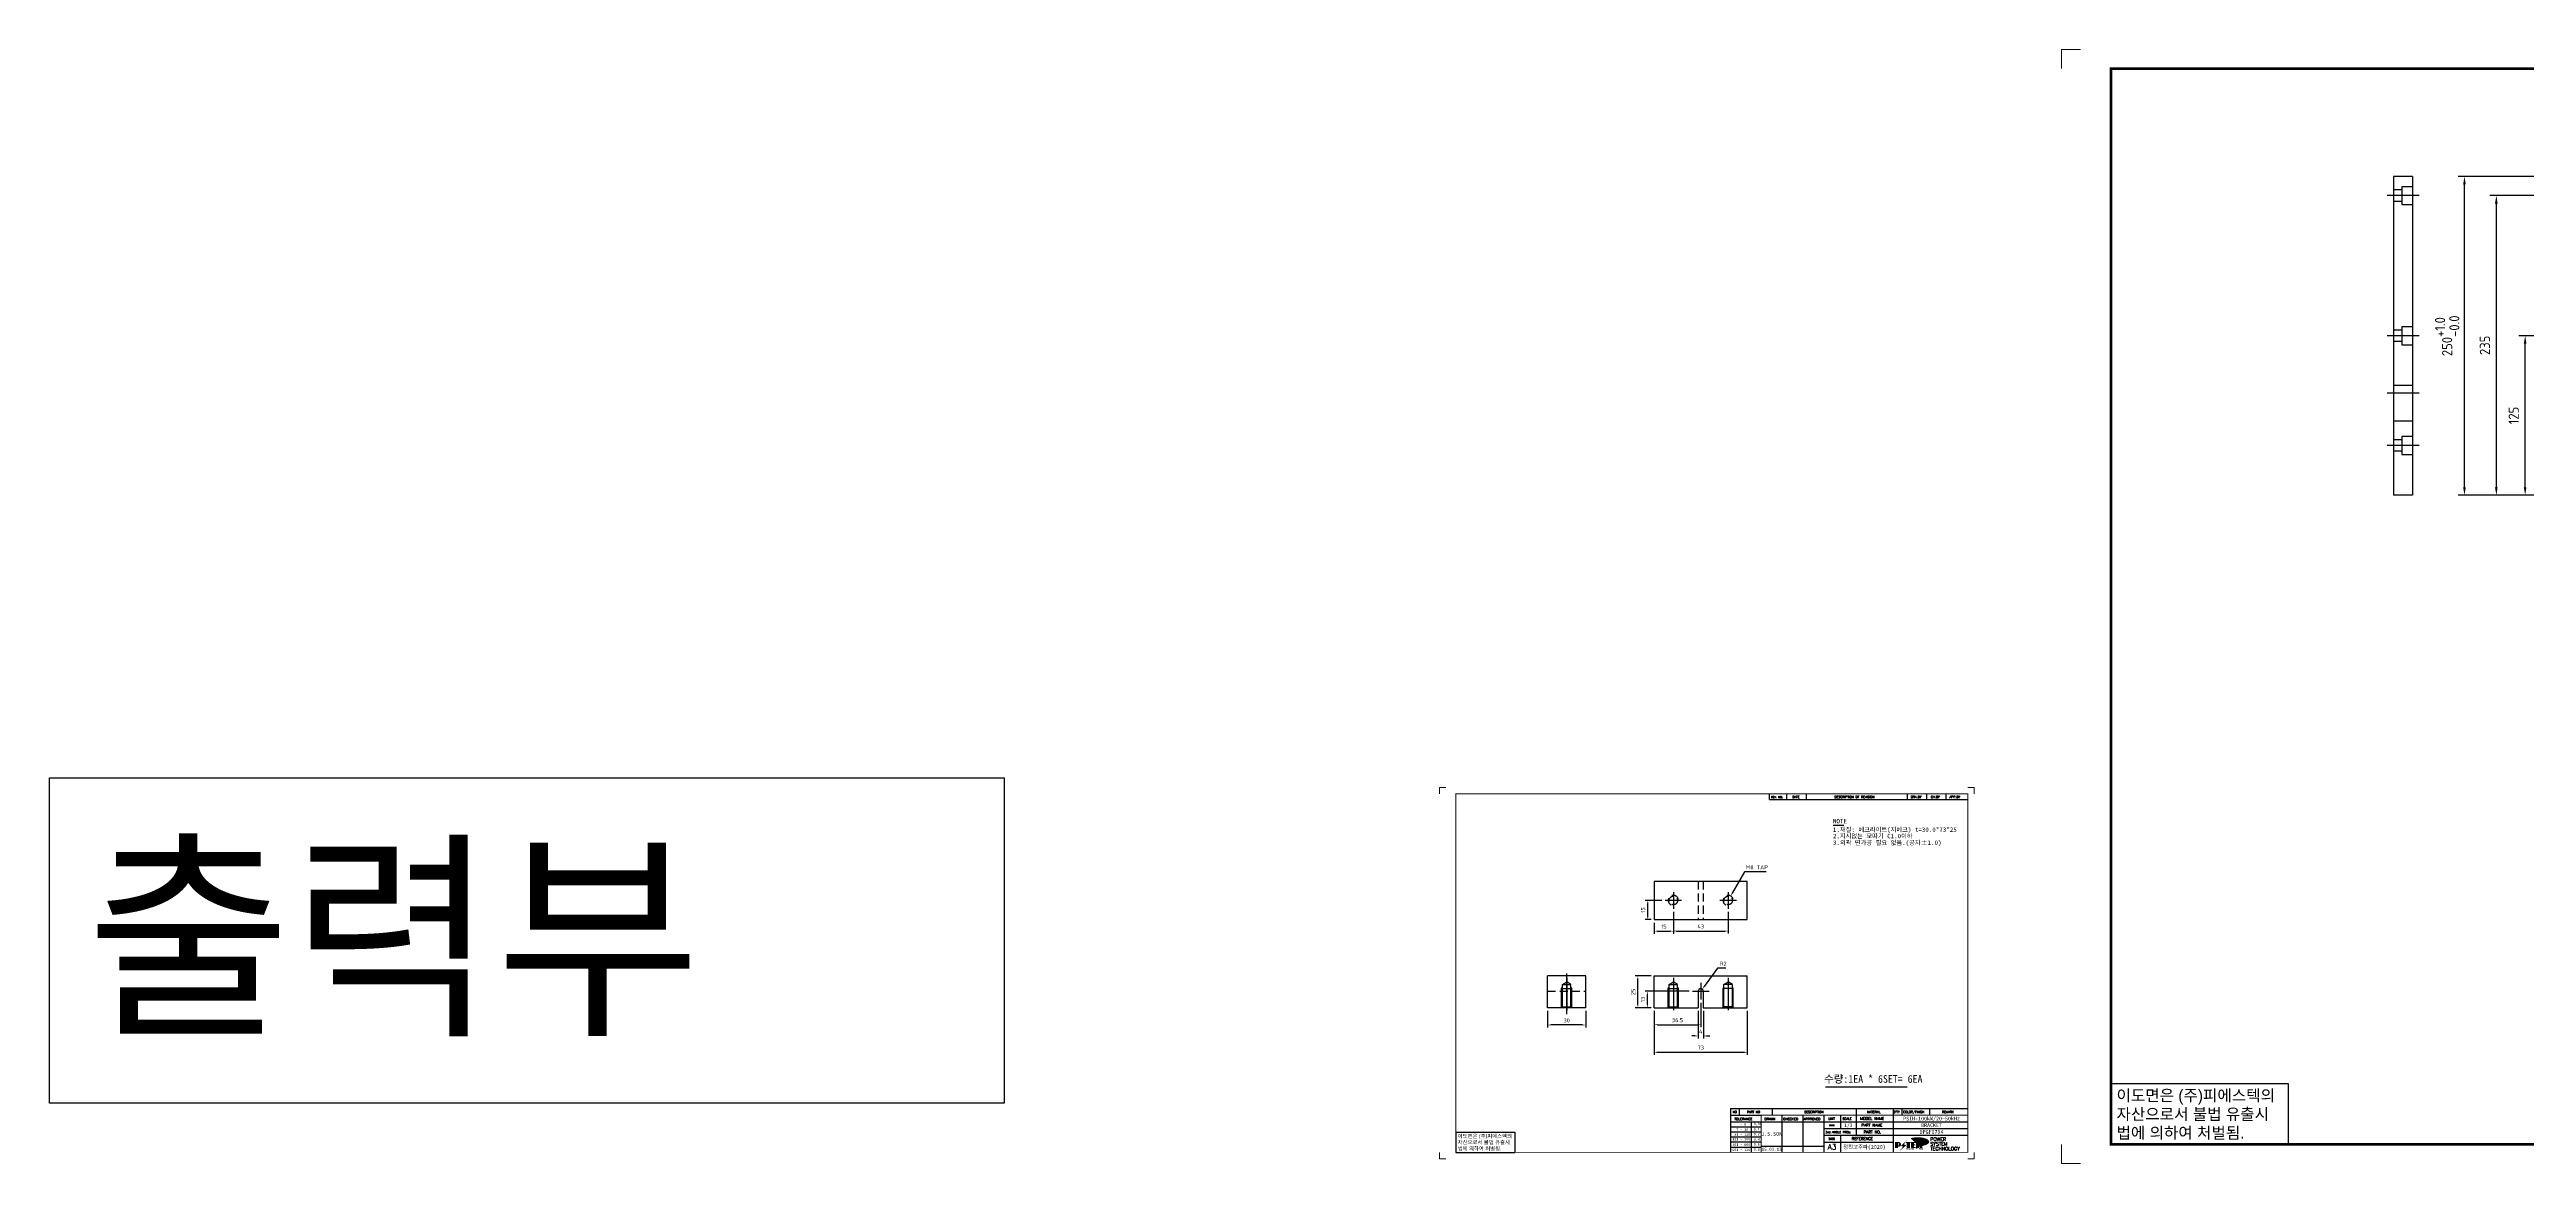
# Model space of a CAD drawing. Header units: millimetres. Extents: x 24815 to 37444, y -10619 to 6020.
# Drawn here: x 24815 to 26758, y -9398 to -8524 of the extents above; entities that cross this region are included whole.
import ezdxf
from ezdxf.enums import TextEntityAlignment as Align

# ---------------------------------------------------------------- set-up
doc = ezdxf.new("R2010")
doc.units = ezdxf.units.MM
doc.linetypes.add('CENTER', pattern=[50.8, 31.75, -6.35, 6.35, -6.35])
doc.linetypes.add('HIDDEN', pattern=[9.525, 6.35, -3.175])
for name, color, linetype in [('______', 7, 'Continuous'), ('CENTER', 1, 'CENTER'), ('CL', 1, 'CENTER'), ('FORMAT-1', 7, 'Continuous'), ('HIDDEN', 2, 'HIDDEN'), ('line', 3, 'Continuous'), ('THIN', 3, 'Continuous'), ('피치선', 1, 'Continuous')]:
    doc.layers.add(name, color=color, linetype=linetype)
doc.styles.add('h1', font='')
doc.styles.add('HAN', font='')
doc.styles.add('RC', font='ROMANC.SHX')
doc.styles.add('ROMANT', font='romant')
doc.styles.get("Standard").update_dxf_attribs({"font": 'ISOCP.SHX', "bigfont": 'WHGTXT.SHX'})
doc.styles.get('h1').set_extended_font_data('New Gulim')
doc.styles.get('HAN').set_extended_font_data('GulimChe')
doc.dimstyles.new('PS-1', dxfattribs={"dimtxt": 3.2, "dimasz": 2.5, "dimexe": 2, "dimexo": 2.5, "dimgap": 2, "dimtad": 1, "dimtoh": 1, "dimrnd": 0.05, "dimzin": 12, "dimdsep": 46, "dimtxsty": 'Standard', "dimcen": 0, "dimclrt": 2, "dimazin": 3, "dimtfac": 1, "dimtofl": 0, "dimtmove": 0, "dimatfit": 3, "dimfxl": 0.18, "dimtolj": 1, "dimtzin": 0, "dimarcsym": 0})
doc.dimstyles.new('PS-2.5', dxfattribs={"dimscale": 2.5, "dimtxt": 3.2, "dimasz": 2.5, "dimexe": 2, "dimexo": 2.5, "dimgap": 2, "dimtad": 1, "dimtoh": 1, "dimrnd": 0.05, "dimzin": 12, "dimdsep": 46, "dimtxsty": 'Standard', "dimcen": 0, "dimclrt": 2, "dimazin": 3, "dimtfac": 1, "dimtofl": 0, "dimtmove": 0, "dimatfit": 3, "dimfxl": 0.18, "dimtolj": 1, "dimtzin": 0, "dimarcsym": 0})

# ---------------------------------------------------------------- blocks, each defined once
blk = doc.blocks.new('t3')
for p, q in [((0, 15.88), (46.25, 15.88)), ((0, 15.88), (0, 0)), ((46.25, 15.88), (46.25, 0)), ((0, 0), (46.25, 0))]:
    blk.add_line(p, q)
at = {"color": 1, "style": 'h1'}
for s, p in [('이도면은 (주)피에스텍의', (1.4, 11.29)), ('자산으로서 불법 유출시', (1.4, 6.41)), ('법에 의하여 처벌됨.', (1.4, 1.52))]:
    blk.add_text(s, height=3, dxfattribs=at).set_placement(p)
blk = doc.blocks.new('new LOGO')
at = {"layer": 'line'}
h = blk.add_hatch(color=253, dxfattribs=at)
edge = h.paths.add_edge_path()
edge.add_ellipse((334, 86), major_axis=(-166, 0), ratio=0.39426, start_angle=111.5127, end_angle=334.469)
edge.add_ellipse((314, 81), major_axis=(-154, 0), ratio=0.40699, start_angle=121.3066, end_angle=327.7437, ccw=False)
edge.add_line((394, 28), (395, 26))
h = blk.add_hatch(color=1, dxfattribs=at)
h.paths.add_polyline_path([(41, 16), (54, 16, 1), (54, 83), (0, 83), (0, 0), (41, 0)])
h.paths.add_polyline_path([(41, 28), (41, 72), (44, 72, -0.414214), (55, 61), (55, 39, -0.414214), (44, 28)], flags=16)
h.paths.add_polyline_path([(215, 72), (227, 72), (227, 83), (160, 83), (160, 72), (172, 72), (172, 0), (215, 0)])
h.paths.add_polyline_path([(276, 37), (295, 37), (295, 49), (276, 49), (276, 72), (295, 72), (295, 83), (234, 83), (234, 0), (297, 0), (297, 11), (276, 11)])
h.paths.add_polyline_path([(347, 35), (360, 0), (400, 0), (380, 67), (400, 83), (381, 83), (347, 62), (347, 83), (305, 83), (305, 0), (347, 0)])
h = blk.add_hatch(color=250, dxfattribs=at)
h.paths.add_polyline_path([(44, 69), (47, 69, -0.129793), (52, 68, 0.221832), (44, 72), (41, 72), (41, 28), (44, 28, 0.02048), (44, 28)], flags=17)
h.paths.add_polyline_path([(44, 14), (57, 14, 0.72362), (77, 74, -0.679777), (54, 16), (41, 16), (41, 0), (3, 0), (3, -3), (44, -3)])
h.paths.add_polyline_path([(118, 14), (71, -44), (77, -40), (121, 16), (92, 29), (173, 106), (177, 111), (89, 28)])
h.paths.add_polyline_path([(163, 72), (163, 69), (172, 69), (172, 72)], flags=17)
h.paths.add_polyline_path([(218, 69), (230, 69), (230, 80), (227, 80), (227, 72), (215, 72), (215, 0), (175, 0), (175, -3), (218, -3)])
h.paths.add_polyline_path([(298, 47), (295, 47), (295, 37), (276, 37), (276, 11), (279, 11), (279, 35), (298, 35)])
h.paths.add_polyline_path([(300, 8), (297, 8), (297, 0), (237, 0), (237, -3), (300, -3)])
h.paths.add_polyline_path([(298, 80), (295, 80), (295, 72), (276, 72), (276, 49), (279, 49), (279, 69), (298, 69)])
h.paths.add_polyline_path([(350, 80), (347, 80), (347, 62), (350, 64)])
h.paths.add_polyline_path([(350, 27), (347, 35), (347, 0), (308, 0), (308, -3), (350, -3)])
h.paths.add_polyline_path([(403, 80), (397, 80), (380, 67), (400, 0), (362, 0), (363, -3), (403, -3), (383, 64)])
blk.add_hatch(color=5, dxfattribs=at).paths.add_polyline_path([(166, 35), (131, 49), (180, 113), (92, 29), (121, 16), (74, -43)])
h = blk.add_hatch(color=250, dxfattribs=at)
edge = h.paths.add_edge_path()
edge.add_ellipse((238, -18), major_axis=(-14.3, 0), ratio=0.526336, start_angle=192.2456, end_angle=269.0748)
edge.add_line((238, -10), (238, -10))
edge.add_ellipse((238, -18), major_axis=(-14.3, 0), ratio=0.526336, start_angle=270.9252, end_angle=449.0748)
edge.add_line((238, -25), (238, -25))
edge.add_ellipse((238, -18), major_axis=(-14.3, 0), ratio=0.526336, start_angle=450.9252, end_angle=527.7544)
edge.add_line((252, -19), (254, -19))
edge.add_line((254, -19), (254, -27))
edge.add_line((254, -27), (263, -27))
edge.add_line((263, -27), (263, -10))
edge.add_line((263, -10), (254, -10))
edge.add_line((254, -10), (254, -16))
edge.add_line((254, -16), (252, -16))
h.paths.add_polyline_path([(241, -16), (241, -19, -1), (234, -19), (234, -16, -1)], flags=16)
h.paths.add_polyline_path([(278, -10), (268, -10), (268, -27), (278, -27)])
h.paths.add_polyline_path([(310, -10), (310, -11, -0.157169), (289, -18), (294, -20, 0.128407), (316, -16, 0.128407), (339, -20), (343, -18, -0.157169), (322, -11), (322, -10)])
h.paths.add_polyline_path([(342, -25), (342, -22), (290, -22), (290, -25)])
h.paths.add_polyline_path([(352, -10), (352, -16, 0.414214), (354, -18), (379, -18), (379, -20), (390, -20), (390, -10), (379, -10), (379, -14), (375, -14), (375, -15), (379, -15), (379, -16), (365, -16), (365, -15), (371, -15), (371, -14), (365, -14), (365, -13), (375, -13), (375, -10)])
h.paths.add_polyline_path([(394, -10), (394, -20), (405, -20), (405, -10)])
h.paths.add_polyline_path([(405, -27), (405, -21), (357, -21), (357, -23), (392, -23), (392, -27)])
h.paths.add_polyline_path([(200, -10), (200, -22), (193, -22), (193, -13), (197, -13), (197, -10), (161, -10), (161, -13), (164, -13), (164, -22), (161, -22), (161, -25), (200, -25), (200, -27), (214, -27), (214, -10)])
h.paths.add_polyline_path([(182, -13), (176, -13), (176, -22), (182, -22)], flags=17)
blk = doc.blocks.new('format-3')
at = {"color": 3, "lineweight": 9}
for p, q in [((0, 286.3), (0, 291.3)), ((5, 291.3), (0, 291.3)), ((414.5, 291.3), (419.5, 291.3)), ((419.5, 286.3), (419.5, 291.3)), ((0, 5), (0, 0)), ((5, 0), (0, 0)), ((414.5, 0), (419.5, 0)), ((419.5, 5), (419.5, 0))]:
    blk.add_line(p, q, dxfattribs=at)
at = {"color": 180}
for p, q in [((258.97, 281.75), (258.97, 286.3)), ((272.71, 281.75), (272.71, 286.3)), ((287.94, 281.75), (287.94, 286.3)), ((367.22, 281.75), (367.22, 286.3)), ((382.45, 281.75), (382.45, 286.3)), ((397.61, 281.75), (397.61, 286.3)), ((258.97, 281.75), (414.5, 281.75)), ((228.5, 39.49), (228.5, 5)), ((228.5, 39.49), (414.5, 39.49)), ((235.29, 39.49), (235.29, 34.21)), ((261.24, 34.21), (261.24, 39.49)), ((326.9, 39.49), (326.9, 34.21)), ((356.11, 39.49), (356.11, 34.21)), ((362.93, 39.49), (362.93, 34.21)), ((384.48, 39.49), (384.48, 34.21)), ((228.5, 34.21), (252.48, 34.21)), ((268.96, 5), (268.96, 34.21)), ((285.45, 5), (285.45, 34.21)), ((301.94, 5), (301.94, 34.21)), ((314.72, 34.21), (314.72, 23.65)), ((326.9, 34.21), (326.9, 18.37)), ((356.11, 34.21), (356.11, 5)), ((228.5, 28.93), (252.48, 28.93)), ((244.89, 5.23), (244.89, 28.93)), ((252.48, 28.93), (414.5, 28.93)), ((228.5, 24.98), (252.48, 24.98)), ((228.5, 21.03), (252.48, 21.03)), ((301.94, 23.65), (414.5, 23.65)), ((228.5, 17.08), (252.48, 17.08)), ((228.5, 13.13), (252.48, 13.13)), ((301.94, 18.37), (414.5, 18.37)), ((301.94, 13.09), (356.11, 13.09)), ((314.72, 18.37), (314.72, 5)), ((228.5, 9.18), (252.48, 9.18)), ((252.48, 9.95), (301.94, 9.95))]:
    blk.add_line(p, q, dxfattribs=at)
at = {"const_width": 0.7}
blk.add_lwpolyline([(252.48, 5), (252.48, 34.21), (414.5, 34.21)], dxfattribs=at)
at = {"layer": 'FORMAT-1', "const_width": 0.7}
blk.add_lwpolyline([(13, 5), (13, 286.3), (414.5, 286.3), (414.5, 5)], close=True, dxfattribs=at)
blk.add_blockref('t3', (13, 5))
at = {"xscale": 0.05400000000000027, "yscale": 0.05400000000000027, "zscale": 0.05400000000000027}
blk.add_blockref('new LOGO', (357.35, 8.65), dxfattribs=at)
at = {"color": 2}
for s, height, style, p in [('REV. NO.', 1.56, 'RC', (260.23, 282.95)), ('DATE', 1.788, 'RC', (276.95, 282.94)), ('DESCRIPTION OF REVISION', 1.7875, 'RC', (309.98, 282.94)), ('DRA.BY', 1.788, 'RC', (369.83, 282.94)), ('CH.BY', 1.788, 'RC', (385.59, 282.94)), ('APP.BY', 1.788, 'RC', (400.18, 282.94)), ('NO', 1.742, 'RC', (230.16, 35.83)), ('PART NO', 1.742, 'RC', (241.36, 35.83)), ('DESCRIPTION', 1.7424, 'RC', (286.43, 35.83)), ('MODEL NAME', 2.178, 'RC', (330.12, 30.46)), ('MATERIAL', 1.742, 'RC', (335.52, 35.83)), ("Q'TY", 1.742, 'RC', (356.17, 35.83)), ('COLOR/FINISH', 1.7424, 'RC', (363.8, 35.83)), ('REMARK', 1.742, 'RC', (394.37, 35.83)), (' TOLERANCE', 1.9, 'RC', (230.11, 30.22)), ('    ~ 6', 2, 'HAN', (229.8, 26.03)), ('0.08', 2, 'HAN', (246.57, 26.31)), ('DRAWN', 1.9, 'RC', (255, 30.22)), ('CHECKED', 1.9, 'RC', (269.71, 30.22)), ('APPROVED', 1.9, 'RC', (285.8, 30.22)), ('UNIT', 1.742, 'RC', (305.19, 30.55)), ('mm', 1.742, 'RC', (305.67, 25.56)), ('SCALE', 1.742, 'RC', (316.32, 30.55)), ('PART NAME', 2.178, 'RC', (331.17, 25.24)), (' 31 ~ 120', 2, 'HAN', (229.8, 18.04)), ('  7 ~ 30', 2, 'HAN', (229.8, 21.91)), ('0.1', 2, 'HAN', (246.57, 22.2)), ('0.2', 2, 'HAN', (246.57, 18.32)), ('3rd ANGLE PROJ.', 1.7424, 'RC', (302.87, 19.97)), ('PART NO.', 2.178, 'RC', (332.84, 19.85)), ('121 ~ 300', 2, 'HAN', (229.8, 14.42)), ('0.4', 2, 'HAN', (246.57, 14.2)), ('SIZE', 1.742, 'RC', (305.39, 14.71)), ('REFERENCE', 2.178, 'RC', (323.52, 14.69)), ('301 ~ 600', 2, 'HAN', (229.8, 10.04)), ('601 ~ 1200', 2, 'HAN', (229.8, 6.05)), ('0.6', 2, 'HAN', (246.57, 10.32)), ('0.8', 2, 'HAN', (246.57, 6.33))]:
    blk.add_text(s, height=height, dxfattribs=dict(at, style=style)).set_placement(p)
at = {"style": 'ROMANT'}
for s, p in [('POWER', (385.15, 13.96)), ('SYSTEM', (385.15, 10.31)), ('TECHNOLOGY', (385.15, 6.56))]:
    blk.add_text(s, height=2.7, dxfattribs=at).set_placement(p)
at = {"color": 2, "lineweight": 25, "style": 'RC'}
blk.add_text('A3', height=4.182, dxfattribs=at).set_placement((304.61, 7.14))
at = {"style": 'HAN'}
for tag, height, p in [('MODEL-NAME', 3, (386.1, 31.53)), ('SCALE', 2.7, (320.81, 26.29)), ('PART-NAME', 3, (386.1, 26.29)), ('DRA-BY', 3, (260.72, 19.44)), ('CH-BY', 3, (277.21, 19.44)), ('APP-BY', 3, (293.7, 19.44)), ('PART-NO', 3, (386.1, 21.01)), ('DRA-DATE', 2.5, (260.72, 7.47)), ('CH-DATE', 2.5, (277.21, 7.47)), ('APP-DATE', 2.5, (293.7, 7.47)), ('관련업체', 3, (333.52, 9.26))]:
    blk.add_attdef(tag, text='', height=height, dxfattribs=at).set_placement(p, align=Align.MIDDLE_CENTER)
blk = doc.blocks.new('*D1157')
at = {"color": 0, "linetype": 'ByBlock', "lineweight": -2, "transparency": 16777216}
for p, q in [((25990.2, -9278.2), (25990.2, -9291.2)), ((26020.2, -9278.2), (26020.2, -9291.2)), ((26017.7, -9289.2), (25992.7, -9289.2))]:
    blk.add_line(p, q, dxfattribs=at)
at = {"color": 0, "transparency": 16777216}
for points in [[(25992.7, -9288.8), (25992.7, -9289.6), (25990.2, -9289.2)], [(26017.7, -9288.8), (26017.7, -9289.6), (26020.2, -9289.2)]]:
    blk.add_solid(points, dxfattribs=at)
at = {"layer": 'Defpoints', "color": 0, "transparency": 16777216}
for p in [(25990.2, -9275.7), (26020.2, -9275.7), (25990.2, -9289.2)]:
    blk.add_point(p, dxfattribs=at)
at = {"color": 2, "transparency": 16777216, "insert": (26005.2, -9285.6), "char_height": 3.2, "attachment_point": 5}
blk.add_mtext('\\A1;30', dxfattribs=at)
blk = doc.blocks.new('*D1158')
at = {"color": 0, "linetype": 'ByBlock', "lineweight": -2, "transparency": 16777216}
for p, q in [((26073.9, -9278.2), (26073.9, -9291)), ((26110.4, -9271.7), (26110.4, -9291)), ((26076.4, -9289), (26107.9, -9289))]:
    blk.add_line(p, q, dxfattribs=at)
at = {"color": 0, "transparency": 16777216}
for points in [[(26076.4, -9288.6), (26076.4, -9289.4), (26073.9, -9289)], [(26107.9, -9288.6), (26107.9, -9289.4), (26110.4, -9289)]]:
    blk.add_solid(points, dxfattribs=at)
at = {"layer": 'Defpoints', "color": 0, "transparency": 16777216}
for p in [(26073.9, -9275.7), (26110.4, -9269.2), (26110.4, -9289)]:
    blk.add_point(p, dxfattribs=at)
at = {"color": 2, "transparency": 16777216, "insert": (26092.1, -9285.4), "char_height": 3.2, "attachment_point": 5}
blk.add_mtext('\\A1;36.5', dxfattribs=at)
blk = doc.blocks.new('*D1159')
at = {"color": 0, "linetype": 'ByBlock', "lineweight": -2, "transparency": 16777216}
for p, q in [((26108.4, -9278.2), (26108.4, -9299.8)), ((26112.4, -9278.2), (26112.4, -9299.8)), ((26105.9, -9297.8), (26103.4, -9297.8)), ((26114.9, -9297.8), (26117.4, -9297.8))]:
    blk.add_line(p, q, dxfattribs=at)
at = {"color": 0, "transparency": 16777216}
for points in [[(26105.9, -9297.4), (26105.9, -9298.2), (26108.4, -9297.8)], [(26114.9, -9297.4), (26114.9, -9298.2), (26112.4, -9297.8)]]:
    blk.add_solid(points, dxfattribs=at)
at = {"layer": 'Defpoints', "color": 0, "transparency": 16777216}
for p in [(26108.4, -9275.7), (26112.4, -9275.7), (26112.4, -9297.8)]:
    blk.add_point(p, dxfattribs=at)
at = {"color": 2, "transparency": 16777216, "insert": (26110.4, -9294.2), "char_height": 3.2, "attachment_point": 5}
blk.add_mtext('\\A1;4', dxfattribs=at)
blk = doc.blocks.new('*D1160')
at = {"color": 0, "linetype": 'ByBlock', "lineweight": -2, "transparency": 16777216}
for p, q in [((26073.9, -9278.2), (26073.9, -9312.6)), ((26146.9, -9278.2), (26146.9, -9312.6)), ((26076.4, -9310.6), (26144.4, -9310.6))]:
    blk.add_line(p, q, dxfattribs=at)
at = {"color": 0, "transparency": 16777216}
for points in [[(26076.4, -9310.1), (26076.4, -9311), (26073.9, -9310.6)], [(26144.4, -9310.1), (26144.4, -9311), (26146.9, -9310.6)]]:
    blk.add_solid(points, dxfattribs=at)
at = {"layer": 'Defpoints', "color": 0, "transparency": 16777216}
for p in [(26073.9, -9275.7), (26146.9, -9275.7), (26146.9, -9310.6)]:
    blk.add_point(p, dxfattribs=at)
at = {"color": 2, "transparency": 16777216, "insert": (26110.4, -9307), "char_height": 3.2, "attachment_point": 5}
blk.add_mtext('\\A1;73', dxfattribs=at)
blk = doc.blocks.new('*D1161')
at = {"color": 0, "linetype": 'ByBlock', "lineweight": -2, "transparency": 16777216}
for p, q in [((26101.4, -9262.7), (26066.7, -9262.7)), ((26068.7, -9273.2), (26068.7, -9265.2)), ((26071.4, -9275.7), (26066.7, -9275.7))]:
    blk.add_line(p, q, dxfattribs=at)
at = {"color": 0, "transparency": 16777216}
for points in [[(26068.3, -9265.2), (26069.1, -9265.2), (26068.7, -9262.7)], [(26068.3, -9273.2), (26069.1, -9273.2), (26068.7, -9275.7)]]:
    blk.add_solid(points, dxfattribs=at)
at = {"layer": 'Defpoints', "color": 0, "transparency": 16777216}
for p in [(26068.7, -9262.7), (26103.9, -9262.7), (26073.9, -9275.7)]:
    blk.add_point(p, dxfattribs=at)
at = {"color": 2, "transparency": 16777216, "insert": (26065.1, -9269.2), "char_height": 3.2, "attachment_point": 5, "rotation": 90}
blk.add_mtext('\\A1;13', dxfattribs=at)
blk = doc.blocks.new('*D1162')
at = {"color": 0, "linetype": 'ByBlock', "lineweight": -2, "transparency": 16777216}
for p, q in [((26071.4, -9250.7), (26059, -9250.7)), ((26061, -9273.2), (26061, -9253.2)), ((26071.4, -9275.7), (26059, -9275.7))]:
    blk.add_line(p, q, dxfattribs=at)
at = {"color": 0, "transparency": 16777216}
for points in [[(26060.6, -9253.2), (26061.4, -9253.2), (26061, -9250.7)], [(26060.6, -9273.2), (26061.4, -9273.2), (26061, -9275.7)]]:
    blk.add_solid(points, dxfattribs=at)
at = {"layer": 'Defpoints', "color": 0, "transparency": 16777216}
for p in [(26061, -9250.7), (26073.9, -9250.7), (26073.9, -9275.7)]:
    blk.add_point(p, dxfattribs=at)
at = {"color": 2, "transparency": 16777216, "insert": (26057.4, -9263.2), "char_height": 3.2, "attachment_point": 5, "rotation": 90}
blk.add_mtext('\\A1;25', dxfattribs=at)
blk = doc.blocks.new('*D1163')
at = {"color": 0, "linetype": 'ByBlock', "lineweight": -2, "transparency": 16777216}
for p, q in [((26073.9, -9209), (26073.9, -9217.6)), ((26088.9, -9200.5), (26088.9, -9217.6)), ((26076.4, -9215.6), (26086.4, -9215.6))]:
    blk.add_line(p, q, dxfattribs=at)
at = {"color": 0, "transparency": 16777216}
for points in [[(26076.4, -9215.2), (26076.4, -9216), (26073.9, -9215.6)], [(26086.4, -9215.2), (26086.4, -9216), (26088.9, -9215.6)]]:
    blk.add_solid(points, dxfattribs=at)
at = {"layer": 'Defpoints', "color": 0, "transparency": 16777216}
for p in [(26073.9, -9206.5), (26088.9, -9198), (26088.9, -9215.6)]:
    blk.add_point(p, dxfattribs=at)
at = {"color": 2, "transparency": 16777216, "insert": (26081.4, -9212), "char_height": 3.2, "attachment_point": 5}
blk.add_mtext('\\A1;15', dxfattribs=at)
blk = doc.blocks.new('*D1164')
at = {"color": 0, "linetype": 'ByBlock', "lineweight": -2, "transparency": 16777216}
for p, q in [((26088.9, -9200.5), (26088.9, -9217.5)), ((26131.9, -9200.5), (26131.9, -9217.5)), ((26091.4, -9215.5), (26129.4, -9215.5))]:
    blk.add_line(p, q, dxfattribs=at)
at = {"color": 0, "transparency": 16777216}
for points in [[(26091.4, -9215.1), (26091.4, -9215.9), (26088.9, -9215.5)], [(26129.4, -9215.1), (26129.4, -9215.9), (26131.9, -9215.5)]]:
    blk.add_solid(points, dxfattribs=at)
at = {"layer": 'Defpoints', "color": 0, "transparency": 16777216}
for p in [(26088.9, -9198), (26131.9, -9198), (26131.9, -9215.5)]:
    blk.add_point(p, dxfattribs=at)
at = {"color": 2, "transparency": 16777216, "insert": (26110.4, -9211.9), "char_height": 3.2, "attachment_point": 5}
blk.add_mtext('\\A1;43', dxfattribs=at)
blk = doc.blocks.new('*D1165')
at = {"color": 0, "linetype": 'ByBlock', "lineweight": -2, "transparency": 16777216}
for p, q in [((26079.9, -9191.5), (26066.8, -9191.5)), ((26071.4, -9206.5), (26066.8, -9206.5)), ((26068.8, -9204), (26068.8, -9194))]:
    blk.add_line(p, q, dxfattribs=at)
at = {"color": 0, "transparency": 16777216}
for points in [[(26068.4, -9194), (26069.3, -9194), (26068.8, -9191.5)], [(26068.4, -9204), (26069.3, -9204), (26068.8, -9206.5)]]:
    blk.add_solid(points, dxfattribs=at)
at = {"layer": 'Defpoints', "color": 0, "transparency": 16777216}
for p in [(26068.8, -9191.5), (26073.9, -9206.5), (26082.4, -9191.5)]:
    blk.add_point(p, dxfattribs=at)
at = {"color": 2, "transparency": 16777216, "insert": (26065.2, -9199), "char_height": 3.2, "attachment_point": 5, "rotation": 90}
blk.add_mtext('\\A1;15', dxfattribs=at)
blk = doc.blocks.new('*D1166')
at = {"color": 0, "linetype": 'ByBlock', "lineweight": -2, "transparency": 16777216}
for p, q in [((26144.6, -9169.1), (26135.1, -9185.9)), ((26161.6, -9169.1), (26144.6, -9169.1))]:
    blk.add_line(p, q, dxfattribs=at)
at = {"color": 0, "transparency": 16777216}
blk.add_solid([(26134.7, -9185.6), (26135.5, -9186.1), (26133.9, -9188)], dxfattribs=at)
at = {"layer": 'Defpoints', "color": 0, "transparency": 16777216}
for p in [(26133.9, -9188), (26129.9, -9195)]:
    blk.add_point(p, dxfattribs=at)
at = {"color": 2, "transparency": 16777216, "insert": (26154.4, -9165.5), "char_height": 3.2, "attachment_point": 5}
blk.add_mtext('\\A1;M8 TAP', dxfattribs=at)
blk = doc.blocks.new('*D1167')
at = {"color": 0, "linetype": 'ByBlock', "lineweight": -2, "transparency": 16777216}
for p, q in [((26123.5, -9244.7), (26113, -9259)), ((26130, -9244.7), (26123.5, -9244.7))]:
    blk.add_line(p, q, dxfattribs=at)
at = {"color": 0, "transparency": 16777216}
blk.add_solid([(26112.7, -9258.8), (26113.4, -9259.3), (26111.6, -9261.1)], dxfattribs=at)
at = {"layer": 'Defpoints', "color": 0, "transparency": 16777216}
for p in [(26110.4, -9262.7), (26111.6, -9261.1)]:
    blk.add_point(p, dxfattribs=at)
at = {"color": 2, "transparency": 16777216, "insert": (26128, -9241.1), "char_height": 3.2, "attachment_point": 5}
blk.add_mtext('\\A1;R2', dxfattribs=at)
blk = doc.blocks.new('*D1191')
at = {"layer": '______', "color": 0, "lineweight": -2, "ltscale": 10, "transparency": 16777216}
for p, q in [((26791, -8748.5), (26752.1, -8748.5)), ((26757.1, -8867.3), (26757.1, -8754.8)), ((26786, -8873.5), (26752.1, -8873.5))]:
    blk.add_line(p, q, dxfattribs=at)
at = {"layer": '______', "color": 0, "ltscale": 10, "transparency": 16777216}
for points in [[(26756, -8754.8), (26758.1, -8754.8), (26757.1, -8748.5)], [(26756, -8867.3), (26758.1, -8867.3), (26757.1, -8873.5)]]:
    blk.add_solid(points, dxfattribs=at)
at = {"layer": 'Defpoints', "color": 0, "ltscale": 10, "transparency": 16777216}
for p in [(26757.1, -8748.5), (26797.2, -8748.5), (26792.2, -8873.5)]:
    blk.add_point(p, dxfattribs=at)
at = {"layer": '______', "color": 2, "ltscale": 10, "transparency": 16777216, "insert": (26748.1, -8811), "char_height": 8, "attachment_point": 5, "rotation": 90}
blk.add_mtext('\\A1;125', dxfattribs=at)
blk = doc.blocks.new('*D1192')
at = {"layer": '______', "color": 0, "lineweight": -2, "ltscale": 10, "transparency": 16777216}
for p, q in [((26876, -8638.5), (26729.5, -8638.5)), ((26734.5, -8867.3), (26734.5, -8644.8)), ((26786, -8873.5), (26729.5, -8873.5))]:
    blk.add_line(p, q, dxfattribs=at)
at = {"layer": '______', "color": 0, "ltscale": 10, "transparency": 16777216}
for points in [[(26733.4, -8644.8), (26735.5, -8644.8), (26734.5, -8638.5)], [(26733.4, -8867.3), (26735.5, -8867.3), (26734.5, -8873.5)]]:
    blk.add_solid(points, dxfattribs=at)
at = {"layer": 'Defpoints', "color": 0, "ltscale": 10, "transparency": 16777216}
for p in [(26734.5, -8638.5), (26882.2, -8638.5), (26792.2, -8873.5)]:
    blk.add_point(p, dxfattribs=at)
at = {"layer": '______', "color": 2, "ltscale": 10, "transparency": 16777216, "insert": (26725.5, -8756), "char_height": 8, "attachment_point": 5, "rotation": 90}
blk.add_mtext('\\A1;235', dxfattribs=at)
blk = doc.blocks.new('*D1193')
at = {"layer": '______', "color": 0, "lineweight": -2, "ltscale": 10, "transparency": 16777216}
for p, q in [((26786, -8623.5), (26704.5, -8623.5)), ((26709.5, -8867.3), (26709.5, -8629.8)), ((26786, -8873.5), (26704.5, -8873.5))]:
    blk.add_line(p, q, dxfattribs=at)
at = {"layer": '______', "color": 0, "ltscale": 10, "transparency": 16777216}
for points in [[(26708.4, -8629.8), (26710.5, -8629.8), (26709.5, -8623.5)], [(26708.4, -8867.3), (26710.5, -8867.3), (26709.5, -8873.5)]]:
    blk.add_solid(points, dxfattribs=at)
at = {"layer": 'Defpoints', "color": 0, "ltscale": 10, "transparency": 16777216}
for p in [(26709.5, -8623.5), (26792.2, -8623.5), (26792.2, -8873.5)]:
    blk.add_point(p, dxfattribs=at)
at = {"layer": '______', "color": 2, "ltscale": 10, "transparency": 16777216, "insert": (26695.9, -8748.5), "char_height": 8, "attachment_point": 5, "rotation": 90}
blk.add_mtext('\\A1;250\\S+1.0^ -0.0;', dxfattribs=at)

msp = doc.modelspace()

# ---------------------------------------------------------------- linework, layer by layer
at = {"color": 32}
for p, q in [((26668.82907, -8623.54593), (26653.82907, -8623.54593)), ((26653.82907, -8623.54593), (26653.82907, -8873.54593)), ((26668.82907, -8623.54593), (26668.82907, -8873.54593)), ((26668.82907, -8873.54593), (26653.82907, -8873.54593))]:
    msp.add_line(p, q, dxfattribs=at)
at = {"color": 2}
msp.add_line((26214.19424, -9132.32511), (26222.65235, -9132.32511), dxfattribs=at)
at = {"color": 30}
for p, q in [((26020.19434, -9250.67046), (25990.19434, -9250.67046)), ((25990.19434, -9275.67046), (25990.19434, -9250.67046)), ((26020.19434, -9275.67046), (26020.19434, -9250.67046)), ((26073.88275, -9250.67046), (26146.88275, -9250.67046)), ((26073.88275, -9275.67046), (26073.88275, -9250.67046)), ((26108.38275, -9262.67046), (26108.38275, -9275.67046)), ((26112.38275, -9262.67046), (26112.38275, -9275.67046)), ((26146.88275, -9275.67046), (26146.88275, -9250.67046)), ((26020.19434, -9275.67046), (25990.19434, -9275.67046)), ((26073.88275, -9275.67046), (26108.38275, -9275.67046)), ((26112.38275, -9275.67046), (26146.88275, -9275.67046))]:
    msp.add_line(p, q, dxfattribs=at)
at = {"color": 2, "linetype": 'HIDDEN'}
msp.add_line((25990.19434, -9262.67046), (26020.19434, -9262.67046), dxfattribs=at)
for p, q in [((26001.19606, -9260.67046), (26009.19606, -9260.67046)), ((26001.87264, -9257.34704), (26005.19606, -9255.4281)), ((26001.87264, -9257.34704), (26008.51948, -9257.34704)), ((26001.87264, -9274.99388), (26001.87264, -9257.34704)), ((26008.51948, -9257.34704), (26005.19606, -9255.4281)), ((26008.51948, -9274.99388), (26008.51948, -9257.34704)), ((26084.88275, -9260.67046), (26092.88275, -9260.67046)), ((26085.55933, -9257.34704), (26088.88275, -9255.4281)), ((26085.55933, -9257.34704), (26092.20617, -9257.34704)), ((26085.55933, -9274.99388), (26085.55933, -9257.34704)), ((26092.20617, -9257.34704), (26088.88275, -9255.4281)), ((26092.20617, -9274.99388), (26092.20617, -9257.34704)), ((26135.88275, -9260.67046), (26127.88275, -9260.67046)), ((26128.55933, -9257.34704), (26131.88275, -9255.4281)), ((26135.20617, -9257.34704), (26128.55933, -9257.34704)), ((26128.55933, -9274.99388), (26128.55933, -9257.34704)), ((26135.20617, -9257.34704), (26131.88275, -9255.4281)), ((26135.20617, -9274.99388), (26135.20617, -9257.34704)), ((26001.19606, -9275.67046), (26001.87264, -9274.99388)), ((26001.87264, -9274.99388), (26008.51948, -9274.99388)), ((26009.19606, -9275.67046), (26008.51948, -9274.99388)), ((26084.88275, -9275.67046), (26085.55933, -9274.99388)), ((26085.55933, -9274.99388), (26092.20617, -9274.99388)), ((26092.88275, -9275.67046), (26092.20617, -9274.99388)), ((26127.88275, -9275.67046), (26128.55933, -9274.99388)), ((26135.20617, -9274.99388), (26128.55933, -9274.99388)), ((26135.88275, -9275.67046), (26135.20617, -9274.99388)), ((26208.16261, -9337.64254), (26272.16173, -9337.64254))]:
    msp.add_line(p, q)
at = {"color": 1}
for p, q in [((26103.88275, -9262.67046), (26116.88275, -9262.67046)), ((26110.38275, -9256.17046), (26110.38275, -9269.17046))]:
    msp.add_line(p, q, dxfattribs=at)
msp.add_lwpolyline([(24815.05469, -9095.32041), (25563.81437, -9095.32041), (25563.81437, -9350.4201), (24815.05469, -9350.4201)], close=True)
at = {"color": 30}
msp.add_lwpolyline([(26073.88275, -9176.50277), (26073.88275, -9206.50277), (26146.88275, -9206.50277), (26146.88275, -9176.50277)], close=True, dxfattribs=at)
at = {"color": 2, "linetype": 'HIDDEN'}
msp.add_circle((26088.88275, -9191.50277), 3.32342, dxfattribs=at)
at = {"color": 30}
msp.add_arc((26110.38275, -9262.67046), 2, 0, 180, dxfattribs=at)
at = {"layer": 'CENTER', "ltscale": 10}
for p, q in [((26673.82907, -8638.54593), (26648.82907, -8638.54593)), ((26673.82907, -8748.54593), (26648.82907, -8748.54593)), ((26673.82907, -8793.52623), (26648.82907, -8793.52623)), ((26673.82907, -8834.52623), (26648.82907, -8834.52623))]:
    msp.add_line(p, q, dxfattribs=at)
at = {"layer": 'CENTER'}
for p, q in [((26088.88275, -9185.00277), (26088.88275, -9198.00277)), ((26131.88275, -9185.00277), (26131.88275, -9198.00277)), ((26095.38275, -9191.50277), (26082.38275, -9191.50277)), ((26138.38275, -9191.50277), (26125.38275, -9191.50277)), ((26005.19434, -9280.67046), (26005.19434, -9245.67046))]:
    msp.add_line(p, q, dxfattribs=at)
at = {"layer": 'CL'}
for p, q in [((26005.19606, -9252.27046), (26005.19606, -9277.67046)), ((26088.88275, -9252.27046), (26088.88275, -9277.67046)), ((26131.88275, -9252.27046), (26131.88275, -9277.67046))]:
    msp.add_line(p, q, dxfattribs=at)
at = {"layer": 'HIDDEN', "ltscale": 10}
for p, q in [((26660.22907, -8634.04593), (26653.82907, -8634.04593)), ((26660.22907, -8643.04593), (26653.82907, -8643.04593)), ((26660.22907, -8744.04593), (26653.82907, -8744.04593)), ((26660.22907, -8753.04593), (26653.82907, -8753.04593)), ((26668.82907, -8787.52623), (26653.82907, -8787.52623)), ((26668.82907, -8815.52623), (26653.82907, -8815.52623)), ((26660.22907, -8830.02623), (26653.82907, -8830.02623)), ((26660.22907, -8839.02623), (26653.82907, -8839.02623))]:
    msp.add_line(p, q, dxfattribs=at)
for points in [[(26668.82907, -8631.54593), (26660.22907, -8631.54593), (26660.22907, -8645.54593), (26668.82907, -8645.54593)], [(26668.82907, -8741.54593), (26660.22907, -8741.54593), (26660.22907, -8755.54593), (26668.82907, -8755.54593)], [(26668.82907, -8827.52623), (26660.22907, -8827.52623), (26660.22907, -8841.52623), (26668.82907, -8841.52623)]]:
    msp.add_lwpolyline(points, dxfattribs=at)
at = {"layer": 'THIN', "color": 2, "linetype": 'HIDDEN'}
for p, q in [((26108.38275, -9176.50277), (26108.38275, -9206.50277)), ((26112.38275, -9176.50277), (26112.38275, -9206.50277))]:
    msp.add_line(p, q, dxfattribs=at)
msp.add_circle((26131.88275, -9191.50277), 3.32342, dxfattribs=at)
for centre in [(26088.88275, -9191.50277), (26131.88275, -9191.50277)]:
    msp.add_arc(centre, 4, 15, 285, dxfattribs=at)
at = {"layer": '피치선'}
for p, q in [((26001.19606, -9260.67046), (26001.87264, -9259.49862)), ((26001.19606, -9275.67046), (26001.19606, -9260.67046)), ((26009.19606, -9260.67046), (26008.51948, -9259.49862)), ((26009.19606, -9275.67046), (26009.19606, -9260.67046)), ((26084.88275, -9260.67046), (26085.55933, -9259.49862)), ((26084.88275, -9275.67046), (26084.88275, -9260.67046)), ((26092.88275, -9260.67046), (26092.20617, -9259.49862)), ((26092.88275, -9275.67046), (26092.88275, -9260.67046)), ((26127.88275, -9260.67046), (26128.55933, -9259.49862)), ((26127.88275, -9275.67046), (26127.88275, -9260.67046)), ((26135.88275, -9260.67046), (26135.20617, -9259.49862)), ((26135.88275, -9275.67046), (26135.88275, -9260.67046))]:
    msp.add_line(p, q, dxfattribs=at)

# ---------------------------------------------------------------- block references
ref = msp.add_blockref('format-3', (26393.30451, -9397.82872), dxfattribs=dict(xscale=3, yscale=3, zscale=3))
ref.add_attrib('DRA-DATE', '18.02.26', dxfattribs={"height": 7.5, "style": 'HAN'}).set_placement((27175.46462, -9375.40372), align=Align.MIDDLE_CENTER)
ref.add_attrib('DRA-BY', 'K.S.H', dxfattribs={"height": 9, "style": 'HAN'}).set_placement((27175.46462, -9339.50235), align=Align.MIDDLE_CENTER)
ref.add_attrib('MODEL-NAME', 'PSIH-30kW/15~20kHz', dxfattribs={"lineweight": 35, "height": 9, "style": 'HAN'}).set_placement((27551.59097, -9303.25339), align=Align.MIDDLE_CENTER)
ref.add_attrib('PART-NAME', 'COVER', dxfattribs={"lineweight": 35, "height": 9, "style": 'HAN'}).set_placement((27551.59097, -9318.94599), align=Align.MIDDLE_CENTER)
ref.add_attrib('PART-NO', 'DPGG1810', dxfattribs={"lineweight": 35, "height": 9, "style": 'HAN'}).set_placement((27551.59097, -9334.78599), align=Align.MIDDLE_CENTER)
ref.add_attrib('SCALE', '1/3', dxfattribs={"height": 8.1, "style": 'HAN'}).set_placement((27355.72879, -9318.94599), align=Align.MIDDLE_CENTER)
ref.add_attrib('관련업체', '디엠시스', dxfattribs={"height": 9, "style": 'HAN'}).set_placement((27393.87442, -9370.04066), align=Align.MIDDLE_CENTER)
ref = msp.add_blockref('format-3', (25905.30452, -9394.11619))
ref.add_attrib('DRA-DATE', '15.03.13', dxfattribs={"height": 2.5, "style": 'HAN'}).set_placement((26166.02456, -9386.64119), align=Align.MIDDLE_CENTER)
ref.add_attrib('DRA-BY', 'J.S.SON', dxfattribs={"height": 3, "style": 'HAN'}).set_placement((26166.02456, -9374.67407), align=Align.MIDDLE_CENTER)
ref.add_attrib('MODEL-NAME', 'PSIH-100kW/20~50kHz', dxfattribs={"lineweight": 35, "height": 3, "style": 'HAN'}).set_placement((26291.40001, -9362.59108), align=Align.MIDDLE_CENTER)
ref.add_attrib('PART-NAME', 'BRACKET', dxfattribs={"lineweight": 35, "height": 3, "style": 'HAN'}).set_placement((26291.40001, -9367.82195), align=Align.MIDDLE_CENTER)
ref.add_attrib('PART-NO', 'DPGF0794', dxfattribs={"lineweight": 35, "height": 3, "style": 'HAN'}).set_placement((26291.40001, -9373.10195), align=Align.MIDDLE_CENTER)
ref.add_attrib('SCALE', '1/3', dxfattribs={"height": 2.7, "style": 'HAN'}).set_placement((26226.11261, -9367.82195), align=Align.MIDDLE_CENTER)
ref.add_attrib('관련업체', '정진고주파(2020)', dxfattribs={"height": 3, "style": 'HAN'}).set_placement((26238.82782, -9384.85351), align=Align.MIDDLE_CENTER)

# ---------------------------------------------------------------- texts
at = {"color": 2, "style": 'HAN'}
for s, height, p in [('NOTE', 3.5, (26214.07878, -9130.99889)), ('출력부', 128, (24843.88904, -9284.1873)), ('3.외곽 면가공 필요 없음.(공차%%P1.0)', 3.5, (26214.07878, -9147.91133)), ('2.지시없는 모따기 C1.0이하 ', 3.5, (26214.0627, -9142.68365)), ('1.재질: 베크라이트(지베크) t=30.0*73*25', 3.5, (26214.07878, -9137.66693)), ('수량:1EA * 6SET= 6EA', 6, (26207.2124, -9334.52171))]:
    msp.add_text(s, height=height, dxfattribs=at).set_placement(p)

# ---------------------------------------------------------------- dimensions: what is measured, and where the dimension line sits
dim = msp.add_diameter_dim_2p(p1=(26129.90143, -9194.97759), p2=(26133.86407, -9188.02795), text='M8 TAP', dimstyle='PS-1', override={"dimfxl": 0.65, "dimarcsym": 1})
dim.commit()
dim.dimension.update_dxf_attribs({"geometry": '*D1166', "text_midpoint": (26154.44083, -9169.14544), "dimtype": 163})
for base, p1, p2, picture, middle in [((26068.83543, -9191.50277), (26073.88275, -9206.50277), (26082.38275, -9191.50277), '*D1165', (26065.23543, -9199.00277)), ((26060.98626, -9250.67046), (26073.88275, -9275.67046), (26073.88275, -9250.67046), '*D1162', (26057.38595, -9263.17046)), ((26068.7101, -9262.67046), (26073.88275, -9275.67046), (26103.88275, -9262.67046), '*D1161', (26065.1101, -9269.17046))]:
    dim = msp.add_linear_dim(base=base, p1=p1, p2=p2, angle=90, dimstyle='PS-1', override={"dimfxl": 0.65, "dimarcsym": 1})
    dim.commit()
    dim.dimension.update_dxf_attribs({"geometry": picture, "text_midpoint": middle})
for base, p1, p2, picture, middle in [((26088.88275, -9215.58673), (26073.88275, -9206.50277), (26088.88275, -9198.00277), '*D1163', (26081.38275, -9211.98673)), ((26131.88275, -9215.49372), (26088.88275, -9198.00277), (26131.88275, -9198.00277), '*D1164', (26110.38275, -9211.89372)), ((25990.19434, -9289.1838), (26020.19434, -9275.67046), (25990.19434, -9275.67046), '*D1157', (26005.19434, -9285.5838)), ((26110.38275, -9288.96786), (26073.88275, -9275.67046), (26110.38275, -9269.17046), '*D1158', (26092.13275, -9285.36786)), ((26146.88275, -9310.55461), (26073.88275, -9275.67046), (26146.88275, -9275.67046), '*D1160', (26110.38275, -9306.95461))]:
    dim = msp.add_linear_dim(base=base, p1=p1, p2=p2, dimstyle='PS-1', override={"dimfxl": 0.65, "dimarcsym": 1})
    dim.commit()
    dim.dimension.update_dxf_attribs({"geometry": picture, "text_midpoint": middle})
dim = msp.add_radius_dim(center=(26110.38275, -9262.67046), mpoint=(26111.55818, -9261.05232), dimstyle='PS-1', override={"dimfxl": 0.65, "dimarcsym": 1})
dim.commit()
dim.dimension.update_dxf_attribs({"geometry": '*D1167', "text_midpoint": (26128.02338, -9244.66833), "dimtype": 164})
dim = msp.add_linear_dim(base=(26112.38275, -9297.81855), p1=(26108.38275, -9275.67046), p2=(26112.38275, -9275.67046), dimstyle='PS-1', override={"dimfxl": 0.65, "dimarcsym": 1})
dim.commit()
dim.dimension.update_dxf_attribs({"geometry": '*D1159', "text_midpoint": (26110.38275, -9297.81855), "dimtype": 160})
at = {"layer": '______', "ltscale": 10}
dim = msp.add_linear_dim(base=(26709.45622, -8623.54593), p1=(26792.24183, -8873.54593), p2=(26792.24183, -8623.54593), angle=90, dimstyle='PS-2.5', override={"dimtol": 1, "dimtp": 1, "dimtm": 1e-09, "dimtdec": 1}, dxfattribs=at)
dim.commit()
dim.dimension.update_dxf_attribs({"geometry": '*D1193', "text_midpoint": (26695.91659, -8748.54593)})
for base, p2, picture, middle in [((26734.45622, -8638.54593), (26882.23628, -8638.54593), '*D1192', (26725.45543, -8756.04593)), ((26757.05233, -8748.54593), (26797.23628, -8748.54593), '*D1191', (26748.05154, -8811.04593))]:
    dim = msp.add_linear_dim(base=base, p1=(26792.24183, -8873.54593), p2=p2, angle=90, dimstyle='PS-2.5', dxfattribs=at)
    dim.commit()
    dim.dimension.update_dxf_attribs({"geometry": picture, "text_midpoint": middle})

doc.saveas('drawing.dxf')
